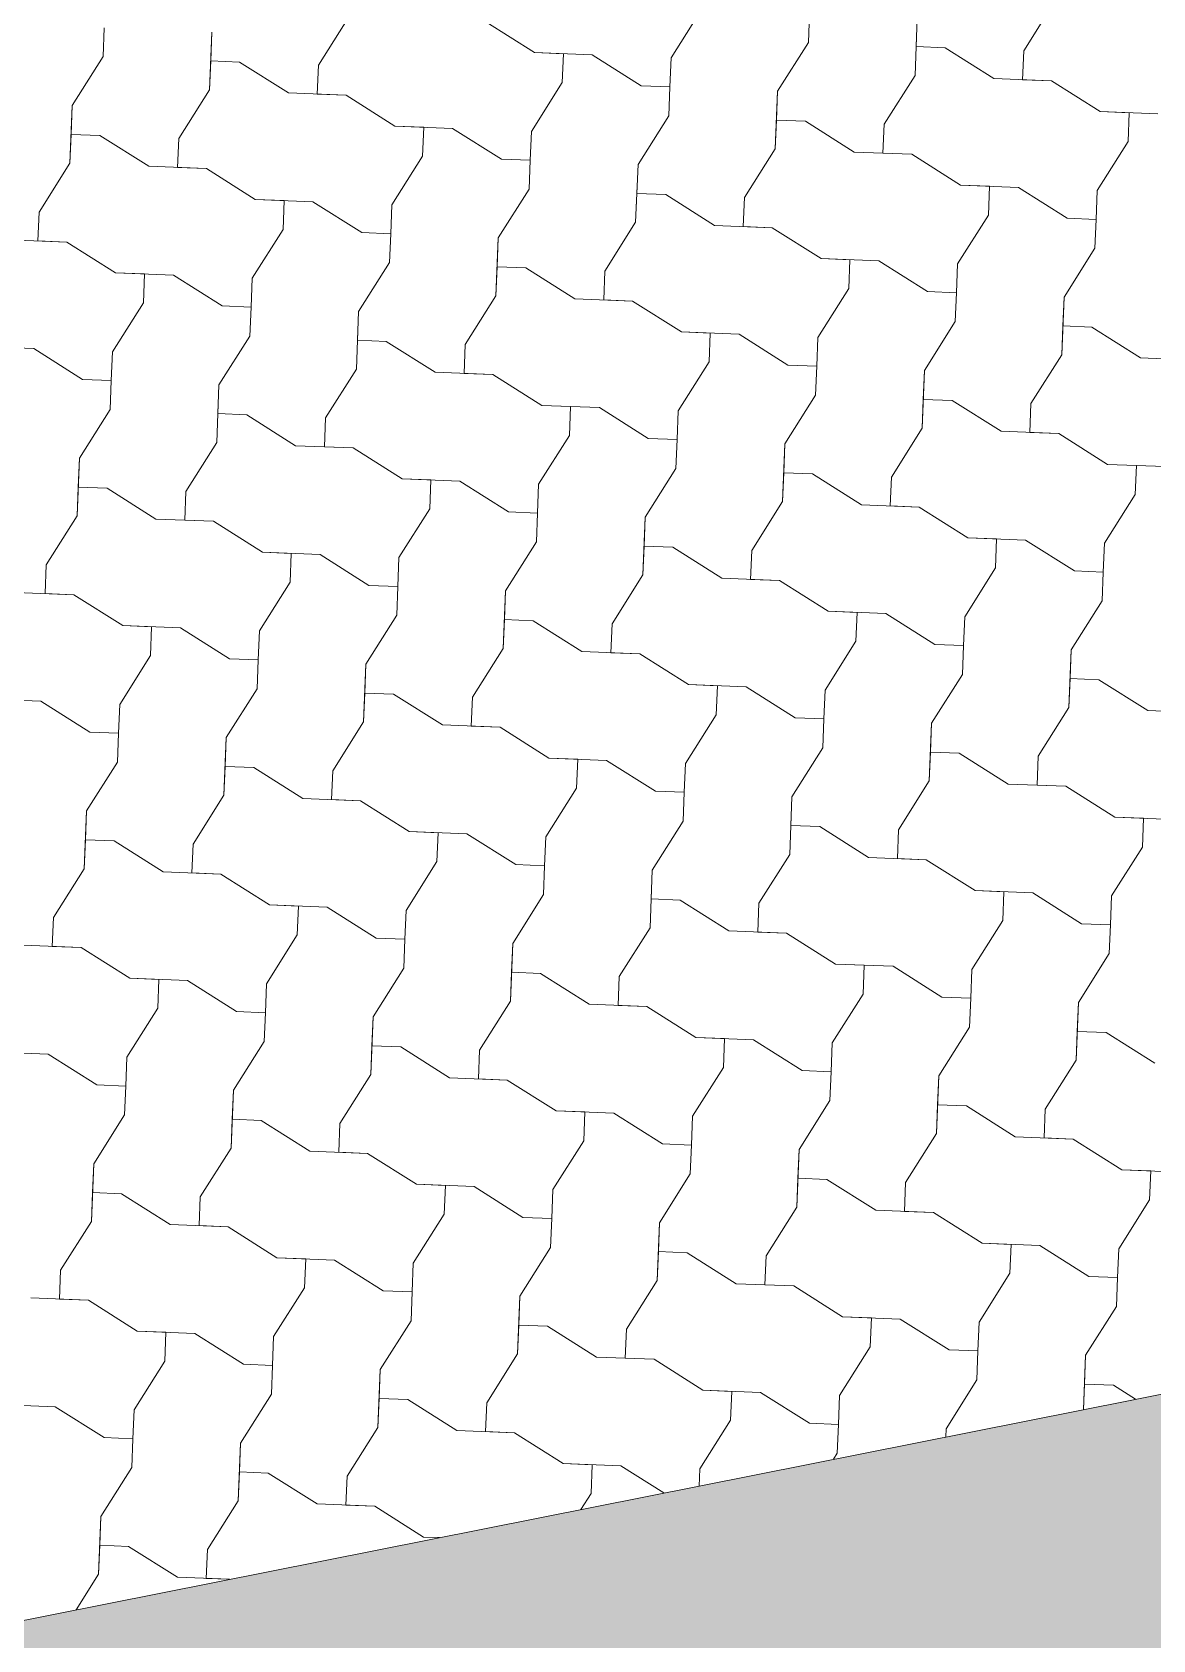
# Model space of a CAD drawing. Header units: metres. Extents: x -111189 to -108577, y -72951 to -72647.
# Drawn here: x -110695.487 to -110694.482, y -72941.713 to -72940.272 of the extents above; entities that cross this region are included whole.
import ezdxf

# ---------------------------------------------------------------- set-up
doc = ezdxf.new("R2010")
doc.units = ezdxf.units.M
doc.header["$MEASUREMENT"] = 0
doc.set_wipeout_variables(frame=1)
doc.linetypes.add('Dot & Dashed', pattern=[0.670278, 0.3175, -0.176389, 0, -0.176389])
doc.linetypes.add('Wipeout_Contour', pattern=[1, 0, -1])
for name, color, linetype in [('Planta Piso -1_1_01 - TERRENO PROPOSTO', 7, 'Continuous'), ('Planta Piso RC_1_0', 7, 'Continuous'), ('Planta Piso RC_1_02 - ESTRADAS', 7, 'Continuous'), ('Planta Piso RC_1_02 - PASSEIOS', 7, 'Continuous')]:
    doc.layers.add(name, color=color, linetype=linetype)

# ---------------------------------------------------------------- blocks, each defined once
blk = doc.blocks.new('*X142', base_point=(-110724.9594, -72968.689))
at = {"layer": 'Planta Piso RC_1_02 - PASSEIOS', "color": 253, "linetype": 'Continuous', "lineweight": 9, "ltscale": 1000}
for p, q in [((-110694.9144, -72940.2953), (-110694.8867, -72940.2516)), ((-110694.5982, -72940.2889), (-110694.5706, -72940.2451)), ((-110694.5982, -72940.2889), (-110694.5706, -72940.2451)), ((-110695.2305, -72940.3018), (-110695.2029, -72940.258)), ((-110695.2305, -72940.3018), (-110695.2029, -72940.258)), ((-110695.0805, -72940.2629), (-110695.0367, -72940.2905)), ((-110695.0805, -72940.2629), (-110695.0367, -72940.2905)), ((-110694.7912, -72940.2813), (-110694.7902, -72940.2554)), ((-110694.7912, -72940.2813), (-110694.7902, -72940.2554)), ((-110694.6957, -72940.311), (-110694.6937, -72940.2592)), ((-110694.6937, -72940.2592), (-110694.6947, -72940.2851)), ((-110695.4235, -72940.2941), (-110695.4225, -72940.2683)), ((-110695.4235, -72940.2941), (-110695.4225, -72940.2683)), ((-110695.3281, -72940.3238), (-110695.326, -72940.2721)), ((-110695.326, -72940.2721), (-110695.327, -72940.298)), ((-110694.8189, -72940.325), (-110694.7912, -72940.2813)), ((-110694.8189, -72940.325), (-110694.7912, -72940.2813)), ((-110695.4512, -72940.3379), (-110695.4235, -72940.2941)), ((-110695.4512, -72940.3379), (-110695.4235, -72940.2941)), ((-110695.0367, -72940.2905), (-110695.0109, -72940.2915)), ((-110695.0367, -72940.2905), (-110694.985, -72940.2926)), ((-110695.0119, -72940.3174), (-110695.0109, -72940.2915)), ((-110694.985, -72940.2926), (-110694.9412, -72940.3202)), ((-110694.9144, -72940.2953), (-110694.9154, -72940.3212)), ((-110694.6957, -72940.311), (-110694.6947, -72940.2851)), ((-110694.6688, -72940.2861), (-110694.6947, -72940.2851)), ((-110694.6688, -72940.2861), (-110694.6251, -72940.3137)), ((-110694.5982, -72940.2889), (-110694.5992, -72940.3148)), ((-110694.5982, -72940.2889), (-110694.5992, -72940.3148)), ((-110695.3281, -72940.3238), (-110695.327, -72940.298)), ((-110695.3012, -72940.299), (-110695.327, -72940.298)), ((-110695.3012, -72940.299), (-110695.2574, -72940.3266)), ((-110695.2305, -72940.3018), (-110695.2315, -72940.3276)), ((-110695.2305, -72940.3018), (-110695.2315, -72940.3276)), ((-110694.7234, -72940.3547), (-110694.6957, -72940.311)), ((-110694.7234, -72940.3547), (-110694.6957, -72940.311)), ((-110695.3557, -72940.3676), (-110695.3281, -72940.3238)), ((-110695.3557, -72940.3676), (-110695.3281, -72940.3238)), ((-110695.0395, -72940.3612), (-110695.0119, -72940.3174)), ((-110694.9412, -72940.3202), (-110694.9154, -72940.3212)), ((-110694.9164, -72940.3471), (-110694.9154, -72940.3212)), ((-110694.9164, -72940.3471), (-110694.9154, -72940.3212)), ((-110694.8209, -72940.3768), (-110694.8189, -72940.325)), ((-110694.8189, -72940.325), (-110694.8199, -72940.3509)), ((-110694.6251, -72940.3137), (-110694.5734, -72940.3158)), ((-110694.5734, -72940.3158), (-110694.5992, -72940.3148)), ((-110694.5734, -72940.3158), (-110694.5296, -72940.3434)), ((-110694.5734, -72940.3158), (-110694.5296, -72940.3434)), ((-110695.4532, -72940.3896), (-110695.4512, -72940.3379)), ((-110695.4512, -72940.3379), (-110695.4522, -72940.3638)), ((-110695.2574, -72940.3266), (-110695.2057, -72940.3287)), ((-110695.2057, -72940.3287), (-110695.2315, -72940.3276)), ((-110695.2057, -72940.3287), (-110695.1619, -72940.3563)), ((-110695.2057, -72940.3287), (-110695.1619, -72940.3563)), ((-110694.944, -72940.3908), (-110694.9164, -72940.3471)), ((-110694.944, -72940.3908), (-110694.9164, -72940.3471)), ((-110694.8209, -72940.3768), (-110694.8199, -72940.3509)), ((-110694.794, -72940.3519), (-110694.8199, -72940.3509)), ((-110694.794, -72940.3519), (-110694.7503, -72940.3796)), ((-110694.5296, -72940.3434), (-110694.5037, -72940.3445)), ((-110694.5296, -72940.3434), (-110694.4779, -72940.3455)), ((-110694.5047, -72940.3703), (-110694.5037, -72940.3445)), ((-110695.4532, -72940.3896), (-110695.4522, -72940.3638)), ((-110695.4263, -72940.3648), (-110695.4522, -72940.3638)), ((-110695.4263, -72940.3648), (-110695.3826, -72940.3924)), ((-110695.3557, -72940.3676), (-110695.3567, -72940.3935)), ((-110695.3557, -72940.3676), (-110695.3567, -72940.3935)), ((-110695.1619, -72940.3563), (-110695.136, -72940.3573)), ((-110695.1619, -72940.3563), (-110695.1102, -72940.3584)), ((-110695.1371, -72940.3832), (-110695.136, -72940.3573)), ((-110695.1102, -72940.3584), (-110695.0664, -72940.386)), ((-110695.0395, -72940.3612), (-110695.0406, -72940.387)), ((-110694.7234, -72940.3547), (-110694.7244, -72940.3806)), ((-110694.7234, -72940.3547), (-110694.7244, -72940.3806)), ((-110695.1647, -72940.427), (-110695.1371, -72940.3832)), ((-110694.8485, -72940.4205), (-110694.8209, -72940.3768)), ((-110694.8485, -72940.4205), (-110694.8209, -72940.3768)), ((-110694.7503, -72940.3796), (-110694.6985, -72940.3816)), ((-110694.6985, -72940.3816), (-110694.7244, -72940.3806)), ((-110694.6985, -72940.3816), (-110694.6548, -72940.4092)), ((-110694.6985, -72940.3816), (-110694.6548, -72940.4092)), ((-110694.5324, -72940.4141), (-110694.5047, -72940.3703)), ((-110695.4809, -72940.4334), (-110695.4532, -72940.3896)), ((-110695.4809, -72940.4334), (-110695.4532, -72940.3896)), ((-110695.3826, -72940.3924), (-110695.3309, -72940.3945)), ((-110695.3309, -72940.3945), (-110695.3567, -72940.3935)), ((-110695.3309, -72940.3945), (-110695.2871, -72940.4221)), ((-110695.3309, -72940.3945), (-110695.2871, -72940.4221)), ((-110695.0664, -72940.386), (-110695.0406, -72940.387)), ((-110695.0416, -72940.4129), (-110695.0406, -72940.387)), ((-110695.0416, -72940.4129), (-110695.0406, -72940.387)), ((-110694.9461, -72940.4426), (-110694.944, -72940.3908)), ((-110694.944, -72940.3908), (-110694.9451, -72940.4167)), ((-110694.6548, -72940.4092), (-110694.6289, -72940.4103)), ((-110694.6548, -72940.4092), (-110694.603, -72940.4113)), ((-110694.6299, -72940.4361), (-110694.6289, -72940.4103)), ((-110694.603, -72940.4113), (-110694.5593, -72940.4389)), ((-110695.2871, -72940.4221), (-110695.2612, -72940.4231)), ((-110695.2871, -72940.4221), (-110695.2354, -72940.4242)), ((-110695.2622, -72940.449), (-110695.2612, -72940.4231)), ((-110695.2354, -72940.4242), (-110695.1916, -72940.4518)), ((-110695.0692, -72940.4566), (-110695.0416, -72940.4129)), ((-110695.0692, -72940.4566), (-110695.0416, -72940.4129)), ((-110694.9461, -72940.4426), (-110694.9451, -72940.4167)), ((-110694.9192, -72940.4177), (-110694.9451, -72940.4167)), ((-110694.9192, -72940.4177), (-110694.8754, -72940.4454)), ((-110694.8485, -72940.4205), (-110694.8496, -72940.4464)), ((-110694.8485, -72940.4205), (-110694.8496, -72940.4464)), ((-110694.5324, -72940.4141), (-110694.5334, -72940.44)), ((-110695.4809, -72940.4334), (-110695.4819, -72940.4593)), ((-110695.4809, -72940.4334), (-110695.4819, -72940.4593)), ((-110695.1647, -72940.427), (-110695.1657, -72940.4528)), ((-110694.6576, -72940.4799), (-110694.6299, -72940.4361)), ((-110694.5593, -72940.4389), (-110694.5334, -72940.44)), ((-110694.5344, -72940.4658), (-110694.5334, -72940.44)), ((-110694.5344, -72940.4658), (-110694.5334, -72940.44)), ((-110695.2899, -72940.4928), (-110695.2622, -72940.449)), ((-110695.1916, -72940.4518), (-110695.1657, -72940.4528)), ((-110695.1668, -72940.4787), (-110695.1657, -72940.4528)), ((-110695.1668, -72940.4787), (-110695.1657, -72940.4528)), ((-110694.9737, -72940.4863), (-110694.9461, -72940.4426)), ((-110694.9737, -72940.4863), (-110694.9461, -72940.4426)), ((-110694.8754, -72940.4454), (-110694.8237, -72940.4474)), ((-110694.8237, -72940.4474), (-110694.8496, -72940.4464)), ((-110694.8237, -72940.4474), (-110694.7799, -72940.475)), ((-110694.8237, -72940.4474), (-110694.7799, -72940.475)), ((-110695.5078, -72940.4582), (-110695.456, -72940.4603)), ((-110695.456, -72940.4603), (-110695.4819, -72940.4593)), ((-110695.456, -72940.4603), (-110695.4123, -72940.4879)), ((-110695.456, -72940.4603), (-110695.4123, -72940.4879)), ((-110695.0713, -72940.5084), (-110695.0692, -72940.4566)), ((-110695.0692, -72940.4566), (-110695.0702, -72940.4825)), ((-110694.5621, -72940.5096), (-110694.5344, -72940.4658)), ((-110694.5621, -72940.5096), (-110694.5344, -72940.4658)), ((-110695.1944, -72940.5225), (-110695.1668, -72940.4787)), ((-110695.1944, -72940.5225), (-110695.1668, -72940.4787)), ((-110695.0713, -72940.5084), (-110695.0702, -72940.4825)), ((-110695.0444, -72940.4835), (-110695.0702, -72940.4825)), ((-110695.0444, -72940.4835), (-110695.0006, -72940.5112)), ((-110694.7799, -72940.475), (-110694.7541, -72940.4761)), ((-110694.7799, -72940.475), (-110694.7282, -72940.4771)), ((-110694.7551, -72940.5019), (-110694.7541, -72940.4761)), ((-110694.7282, -72940.4771), (-110694.6844, -72940.5047)), ((-110694.6576, -72940.4799), (-110694.6586, -72940.5058)), ((-110695.4123, -72940.4879), (-110695.3864, -72940.4889)), ((-110695.4123, -72940.4879), (-110695.3605, -72940.49)), ((-110695.3874, -72940.5148), (-110695.3864, -72940.4889)), ((-110695.3605, -72940.49), (-110695.3168, -72940.5176)), ((-110695.2899, -72940.4928), (-110695.2909, -72940.5186)), ((-110694.9737, -72940.4863), (-110694.9747, -72940.5122)), ((-110694.9737, -72940.4863), (-110694.9747, -72940.5122)), ((-110695.0989, -72940.5521), (-110695.0713, -72940.5084)), ((-110695.0989, -72940.5521), (-110695.0713, -72940.5084)), ((-110695.0006, -72940.5112), (-110694.9489, -72940.5132)), ((-110694.9489, -72940.5132), (-110694.9747, -72940.5122)), ((-110694.7827, -72940.5457), (-110694.7551, -72940.5019)), ((-110694.6844, -72940.5047), (-110694.6586, -72940.5058)), ((-110694.6596, -72940.5316), (-110694.6586, -72940.5058)), ((-110694.6596, -72940.5316), (-110694.6586, -72940.5058)), ((-110694.5641, -72940.5613), (-110694.5621, -72940.5096)), ((-110694.5621, -72940.5096), (-110694.5631, -72940.5354)), ((-110695.4151, -72940.5586), (-110695.3874, -72940.5148)), ((-110695.3168, -72940.5176), (-110695.2909, -72940.5186)), ((-110695.2919, -72940.5445), (-110695.2909, -72940.5186)), ((-110695.2919, -72940.5445), (-110695.2909, -72940.5186)), ((-110695.1964, -72940.5742), (-110695.1944, -72940.5225)), ((-110695.1944, -72940.5225), (-110695.1954, -72940.5483)), ((-110694.9489, -72940.5132), (-110694.9051, -72940.5409)), ((-110694.9489, -72940.5132), (-110694.9051, -72940.5409)), ((-110694.9051, -72940.5409), (-110694.8793, -72940.5419)), ((-110694.9051, -72940.5409), (-110694.8534, -72940.5429)), ((-110694.6872, -72940.5754), (-110694.6596, -72940.5316)), ((-110694.6872, -72940.5754), (-110694.6596, -72940.5316)), ((-110694.5641, -72940.5613), (-110694.5631, -72940.5354)), ((-110694.5372, -72940.5365), (-110694.5631, -72940.5354)), ((-110694.5372, -72940.5365), (-110694.4935, -72940.5641)), ((-110695.5374, -72940.5537), (-110695.4857, -72940.5558)), ((-110695.4857, -72940.5558), (-110695.4419, -72940.5834)), ((-110695.3196, -72940.5883), (-110695.2919, -72940.5445)), ((-110695.3196, -72940.5883), (-110695.2919, -72940.5445)), ((-110695.1964, -72940.5742), (-110695.1954, -72940.5483)), ((-110695.1696, -72940.5493), (-110695.1954, -72940.5483)), ((-110695.1696, -72940.5493), (-110695.1258, -72940.577)), ((-110695.0989, -72940.5521), (-110695.0999, -72940.578)), ((-110695.0989, -72940.5521), (-110695.0999, -72940.578)), ((-110694.8803, -72940.5677), (-110694.8793, -72940.5419)), ((-110694.8534, -72940.5429), (-110694.8096, -72940.5705)), ((-110694.7827, -72940.5457), (-110694.7838, -72940.5716)), ((-110695.4151, -72940.5586), (-110695.4161, -72940.5844)), ((-110694.9079, -72940.6115), (-110694.8803, -72940.5677)), ((-110694.8096, -72940.5705), (-110694.7838, -72940.5716)), ((-110694.5918, -72940.6051), (-110694.5641, -72940.5613)), ((-110694.5918, -72940.6051), (-110694.5641, -72940.5613)), ((-110694.4935, -72940.5641), (-110694.4417, -72940.5662)), ((-110695.4419, -72940.5834), (-110695.4161, -72940.5844)), ((-110695.4171, -72940.6103), (-110695.4161, -72940.5844)), ((-110695.4171, -72940.6103), (-110695.4161, -72940.5844)), ((-110695.2241, -72940.6179), (-110695.1964, -72940.5742)), ((-110695.2241, -72940.6179), (-110695.1964, -72940.5742)), ((-110695.1258, -72940.577), (-110695.0741, -72940.579)), ((-110695.0741, -72940.579), (-110695.0999, -72940.578)), ((-110695.0741, -72940.579), (-110695.0303, -72940.6067)), ((-110695.0741, -72940.579), (-110695.0303, -72940.6067)), ((-110694.7848, -72940.5974), (-110694.7838, -72940.5716)), ((-110694.7848, -72940.5974), (-110694.7838, -72940.5716)), ((-110694.6893, -72940.6271), (-110694.6872, -72940.5754)), ((-110694.6872, -72940.5754), (-110694.6883, -72940.6013)), ((-110695.3216, -72940.64), (-110695.3196, -72940.5883)), ((-110695.3196, -72940.5883), (-110695.3206, -72940.6141)), ((-110694.8124, -72940.6412), (-110694.7848, -72940.5974)), ((-110694.8124, -72940.6412), (-110694.7848, -72940.5974)), ((-110695.4447, -72940.6541), (-110695.4171, -72940.6103)), ((-110695.4447, -72940.6541), (-110695.4171, -72940.6103)), ((-110695.0303, -72940.6067), (-110695.0044, -72940.6077)), ((-110695.0303, -72940.6067), (-110694.9786, -72940.6087)), ((-110695.0055, -72940.6336), (-110695.0044, -72940.6077)), ((-110694.9786, -72940.6087), (-110694.9348, -72940.6363)), ((-110694.9079, -72940.6115), (-110694.9089, -72940.6374)), ((-110694.6893, -72940.6271), (-110694.6883, -72940.6013)), ((-110694.6624, -72940.6023), (-110694.6883, -72940.6013)), ((-110694.6624, -72940.6023), (-110694.6186, -72940.6299)), ((-110694.5918, -72940.6051), (-110694.5928, -72940.6309)), ((-110694.5918, -72940.6051), (-110694.5928, -72940.6309)), ((-110695.3216, -72940.64), (-110695.3206, -72940.6141)), ((-110695.2947, -72940.6152), (-110695.3206, -72940.6141)), ((-110695.2947, -72940.6152), (-110695.251, -72940.6428)), ((-110695.2241, -72940.6179), (-110695.2251, -72940.6438)), ((-110695.2241, -72940.6179), (-110695.2251, -72940.6438)), ((-110694.7169, -72940.6709), (-110694.6893, -72940.6271)), ((-110694.7169, -72940.6709), (-110694.6893, -72940.6271)), ((-110695.3493, -72940.6838), (-110695.3216, -72940.64)), ((-110695.3493, -72940.6838), (-110695.3216, -72940.64)), ((-110695.0331, -72940.6773), (-110695.0055, -72940.6336)), ((-110694.9348, -72940.6363), (-110694.9089, -72940.6374)), ((-110694.91, -72940.6632), (-110694.9089, -72940.6374)), ((-110694.91, -72940.6632), (-110694.9089, -72940.6374)), ((-110694.8145, -72940.6929), (-110694.8124, -72940.6412)), ((-110694.8124, -72940.6412), (-110694.8134, -72940.6671)), ((-110694.6186, -72940.6299), (-110694.5669, -72940.632)), ((-110694.5669, -72940.632), (-110694.5928, -72940.6309)), ((-110694.5669, -72940.632), (-110694.5231, -72940.6596)), ((-110694.5669, -72940.632), (-110694.5231, -72940.6596)), ((-110695.4468, -72940.7058), (-110695.4447, -72940.6541)), ((-110695.4447, -72940.6541), (-110695.4458, -72940.6799)), ((-110695.251, -72940.6428), (-110695.1992, -72940.6448)), ((-110695.1992, -72940.6448), (-110695.2251, -72940.6438)), ((-110695.1992, -72940.6448), (-110695.1555, -72940.6725)), ((-110695.1992, -72940.6448), (-110695.1555, -72940.6725)), ((-110694.9376, -72940.707), (-110694.91, -72940.6632)), ((-110694.9376, -72940.707), (-110694.91, -72940.6632)), ((-110694.8145, -72940.6929), (-110694.8134, -72940.6671)), ((-110694.7876, -72940.6681), (-110694.8134, -72940.6671)), ((-110694.7876, -72940.6681), (-110694.7438, -72940.6957)), ((-110694.7169, -72940.6709), (-110694.718, -72940.6967)), ((-110694.7169, -72940.6709), (-110694.718, -72940.6967)), ((-110694.5231, -72940.6596), (-110694.4973, -72940.6606)), ((-110694.5231, -72940.6596), (-110694.4714, -72940.6616)), ((-110694.4983, -72940.6865), (-110694.4973, -72940.6606)), ((-110695.4468, -72940.7058), (-110695.4458, -72940.6799)), ((-110695.4199, -72940.681), (-110695.4458, -72940.6799)), ((-110695.4199, -72940.681), (-110695.3761, -72940.7086)), ((-110695.3493, -72940.6838), (-110695.3503, -72940.7096)), ((-110695.3493, -72940.6838), (-110695.3503, -72940.7096)), ((-110695.1555, -72940.6725), (-110695.1296, -72940.6735)), ((-110695.1555, -72940.6725), (-110695.1037, -72940.6745)), ((-110695.1306, -72940.6994), (-110695.1296, -72940.6735)), ((-110695.1037, -72940.6745), (-110695.06, -72940.7022)), ((-110695.0331, -72940.6773), (-110695.0341, -72940.7032)), ((-110695.1583, -72940.7431), (-110695.1306, -72940.6994)), ((-110694.8421, -72940.7367), (-110694.8145, -72940.6929)), ((-110694.8421, -72940.7367), (-110694.8145, -72940.6929)), ((-110694.7438, -72940.6957), (-110694.6921, -72940.6978)), ((-110694.6921, -72940.6978), (-110694.718, -72940.6967)), ((-110694.6921, -72940.6978), (-110694.6483, -72940.7254)), ((-110694.6921, -72940.6978), (-110694.6483, -72940.7254)), ((-110694.5259, -72940.7303), (-110694.4983, -72940.6865)), ((-110695.4744, -72940.7496), (-110695.4468, -72940.7058)), ((-110695.4744, -72940.7496), (-110695.4468, -72940.7058)), ((-110695.3761, -72940.7086), (-110695.3244, -72940.7106)), ((-110695.3244, -72940.7106), (-110695.3503, -72940.7096)), ((-110695.3244, -72940.7106), (-110695.2806, -72940.7383)), ((-110695.3244, -72940.7106), (-110695.2806, -72940.7383)), ((-110695.06, -72940.7022), (-110695.0341, -72940.7032)), ((-110695.0351, -72940.729), (-110695.0341, -72940.7032)), ((-110695.0351, -72940.729), (-110695.0341, -72940.7032)), ((-110694.9396, -72940.7587), (-110694.9376, -72940.707)), ((-110694.9376, -72940.707), (-110694.9386, -72940.7329)), ((-110695.0628, -72940.7728), (-110695.0351, -72940.729)), ((-110695.0628, -72940.7728), (-110695.0351, -72940.729)), ((-110694.6483, -72940.7254), (-110694.6225, -72940.7264)), ((-110694.6483, -72940.7254), (-110694.5966, -72940.7275)), ((-110694.6235, -72940.7523), (-110694.6225, -72940.7264)), ((-110694.5966, -72940.7275), (-110694.5528, -72940.7551)), ((-110695.2806, -72940.7383), (-110695.2548, -72940.7393)), ((-110695.2806, -72940.7383), (-110695.2289, -72940.7403)), ((-110695.2558, -72940.7652), (-110695.2548, -72940.7393)), ((-110695.2289, -72940.7403), (-110695.1852, -72940.768)), ((-110695.1583, -72940.7431), (-110695.1593, -72940.769)), ((-110694.9396, -72940.7587), (-110694.9386, -72940.7329)), ((-110694.9128, -72940.7339), (-110694.9386, -72940.7329)), ((-110694.9128, -72940.7339), (-110694.869, -72940.7615)), ((-110694.8421, -72940.7367), (-110694.8431, -72940.7626)), ((-110694.8421, -72940.7367), (-110694.8431, -72940.7626)), ((-110694.5259, -72940.7303), (-110694.527, -72940.7561)), ((-110695.4744, -72940.7496), (-110695.4755, -72940.7754)), ((-110695.4744, -72940.7496), (-110695.4755, -72940.7754)), ((-110694.6511, -72940.7961), (-110694.6235, -72940.7523)), ((-110694.5528, -72940.7551), (-110694.527, -72940.7561)), ((-110694.528, -72940.782), (-110694.527, -72940.7561)), ((-110694.528, -72940.782), (-110694.527, -72940.7561)), ((-110695.2834, -72940.8089), (-110695.2558, -72940.7652)), ((-110695.1852, -72940.768), (-110695.1593, -72940.769)), ((-110695.1603, -72940.7948), (-110695.1593, -72940.769)), ((-110695.1603, -72940.7948), (-110695.1593, -72940.769)), ((-110694.9673, -72940.8025), (-110694.9396, -72940.7587)), ((-110694.9673, -72940.8025), (-110694.9396, -72940.7587)), ((-110694.869, -72940.7615), (-110694.8173, -72940.7636)), ((-110694.8173, -72940.7636), (-110694.8431, -72940.7626)), ((-110694.8173, -72940.7636), (-110694.7735, -72940.7912)), ((-110694.8173, -72940.7636), (-110694.7735, -72940.7912)), ((-110695.5013, -72940.7744), (-110695.4496, -72940.7765)), ((-110695.4496, -72940.7765), (-110695.4755, -72940.7754)), ((-110695.4496, -72940.7765), (-110695.4058, -72940.8041)), ((-110695.4496, -72940.7765), (-110695.4058, -72940.8041)), ((-110695.0648, -72940.8245), (-110695.0628, -72940.7728)), ((-110695.0628, -72940.7728), (-110695.0638, -72940.7987)), ((-110694.5556, -72940.8257), (-110694.528, -72940.782)), ((-110694.5556, -72940.8257), (-110694.528, -72940.782)), ((-110695.188, -72940.8386), (-110695.1603, -72940.7948)), ((-110695.188, -72940.8386), (-110695.1603, -72940.7948)), ((-110695.0648, -72940.8245), (-110695.0638, -72940.7987)), ((-110695.0379, -72940.7997), (-110695.0638, -72940.7987)), ((-110695.0379, -72940.7997), (-110694.9942, -72940.8273)), ((-110694.7735, -72940.7912), (-110694.7476, -72940.7922)), ((-110694.7735, -72940.7912), (-110694.7218, -72940.7933)), ((-110694.7487, -72940.8181), (-110694.7476, -72940.7922)), ((-110694.7218, -72940.7933), (-110694.678, -72940.8209)), ((-110694.6511, -72940.7961), (-110694.6521, -72940.8219)), ((-110695.4058, -72940.8041), (-110695.38, -72940.8051)), ((-110695.4058, -72940.8041), (-110695.3541, -72940.8061)), ((-110695.381, -72940.831), (-110695.38, -72940.8051)), ((-110695.3541, -72940.8061), (-110695.3103, -72940.8338)), ((-110695.2834, -72940.8089), (-110695.2845, -72940.8348)), ((-110694.9673, -72940.8025), (-110694.9683, -72940.8284)), ((-110694.9673, -72940.8025), (-110694.9683, -72940.8284)), ((-110695.0925, -72940.8683), (-110695.0648, -72940.8245)), ((-110695.0925, -72940.8683), (-110695.0648, -72940.8245)), ((-110694.9942, -72940.8273), (-110694.9424, -72940.8294)), ((-110694.9424, -72940.8294), (-110694.9683, -72940.8284)), ((-110694.9424, -72940.8294), (-110694.8987, -72940.857)), ((-110694.9424, -72940.8294), (-110694.8987, -72940.857)), ((-110694.7763, -72940.8619), (-110694.7487, -72940.8181)), ((-110694.678, -72940.8209), (-110694.6521, -72940.8219)), ((-110694.6532, -72940.8478), (-110694.6521, -72940.8219)), ((-110694.6532, -72940.8478), (-110694.6521, -72940.8219)), ((-110694.5577, -72940.8775), (-110694.5556, -72940.8257)), ((-110694.5556, -72940.8257), (-110694.5567, -72940.8516)), ((-110695.4086, -72940.8747), (-110695.381, -72940.831)), ((-110695.3103, -72940.8338), (-110695.2845, -72940.8348)), ((-110695.2855, -72940.8607), (-110695.2845, -72940.8348)), ((-110695.2855, -72940.8607), (-110695.2845, -72940.8348)), ((-110695.19, -72940.8903), (-110695.188, -72940.8386)), ((-110695.188, -72940.8386), (-110695.189, -72940.8645)), ((-110694.8987, -72940.857), (-110694.8728, -72940.858)), ((-110694.8987, -72940.857), (-110694.847, -72940.8591)), ((-110694.8738, -72940.8839), (-110694.8728, -72940.858)), ((-110694.6808, -72940.8916), (-110694.6532, -72940.8478)), ((-110694.6808, -72940.8916), (-110694.6532, -72940.8478)), ((-110694.5577, -72940.8775), (-110694.5567, -72940.8516)), ((-110694.5308, -72940.8526), (-110694.5567, -72940.8516)), ((-110694.5308, -72940.8526), (-110694.487, -72940.8803)), ((-110695.531, -72940.8699), (-110695.4793, -72940.8719)), ((-110695.4793, -72940.8719), (-110695.4355, -72940.8996)), ((-110695.3131, -72940.9044), (-110695.2855, -72940.8607)), ((-110695.3131, -72940.9044), (-110695.2855, -72940.8607)), ((-110695.19, -72940.8903), (-110695.189, -72940.8645)), ((-110695.1631, -72940.8655), (-110695.189, -72940.8645)), ((-110695.1631, -72940.8655), (-110695.1193, -72940.8931)), ((-110695.0925, -72940.8683), (-110695.0935, -72940.8942)), ((-110695.0925, -72940.8683), (-110695.0935, -72940.8942)), ((-110694.847, -72940.8591), (-110694.8032, -72940.8867)), ((-110694.7763, -72940.8619), (-110694.7773, -72940.8877)), ((-110695.4086, -72940.8747), (-110695.4096, -72940.9006)), ((-110694.9015, -72940.9277), (-110694.8738, -72940.8839)), ((-110694.8032, -72940.8867), (-110694.7773, -72940.8877)), ((-110694.5853, -72940.9212), (-110694.5577, -72940.8775)), ((-110694.5853, -72940.9212), (-110694.5577, -72940.8775)), ((-110694.487, -72940.8803), (-110694.4353, -72940.8823)), ((-110695.4355, -72940.8996), (-110695.4096, -72940.9006)), ((-110695.4107, -72940.9265), (-110695.4096, -72940.9006)), ((-110695.4107, -72940.9265), (-110695.4096, -72940.9006)), ((-110695.2176, -72940.9341), (-110695.19, -72940.8903)), ((-110695.2176, -72940.9341), (-110695.19, -72940.8903)), ((-110695.1193, -72940.8931), (-110695.0676, -72940.8952)), ((-110695.0676, -72940.8952), (-110695.0935, -72940.8942)), ((-110695.0676, -72940.8952), (-110695.0239, -72940.9228)), ((-110695.0676, -72940.8952), (-110695.0239, -72940.9228)), ((-110694.7783, -72940.9136), (-110694.7773, -72940.8877)), ((-110694.7783, -72940.9136), (-110694.7773, -72940.8877)), ((-110694.6829, -72940.9433), (-110694.6808, -72940.8916)), ((-110694.6808, -72940.8916), (-110694.6818, -72940.9174)), ((-110695.3152, -72940.9561), (-110695.3131, -72940.9044)), ((-110695.3131, -72940.9044), (-110695.3142, -72940.9303)), ((-110694.806, -72940.9574), (-110694.7783, -72940.9136)), ((-110694.806, -72940.9574), (-110694.7783, -72940.9136)), ((-110695.4383, -72940.9702), (-110695.4107, -72940.9265)), ((-110695.4383, -72940.9702), (-110695.4107, -72940.9265)), ((-110695.3152, -72940.9561), (-110695.3142, -72940.9303)), ((-110695.2883, -72940.9313), (-110695.3142, -72940.9303)), ((-110695.0239, -72940.9228), (-110694.998, -72940.9239)), ((-110695.0239, -72940.9228), (-110694.9721, -72940.9249)), ((-110694.999, -72940.9497), (-110694.998, -72940.9239)), ((-110694.9721, -72940.9249), (-110694.9284, -72940.9525)), ((-110694.9015, -72940.9277), (-110694.9025, -72940.9535)), ((-110694.6829, -72940.9433), (-110694.6818, -72940.9174)), ((-110694.656, -72940.9184), (-110694.6818, -72940.9174)), ((-110694.656, -72940.9184), (-110694.6122, -72940.9461)), ((-110694.5853, -72940.9212), (-110694.5863, -72940.9471)), ((-110694.5853, -72940.9212), (-110694.5863, -72940.9471)), ((-110695.2883, -72940.9313), (-110695.2445, -72940.9589)), ((-110695.2176, -72940.9341), (-110695.2187, -72940.96)), ((-110695.2176, -72940.9341), (-110695.2187, -72940.96)), ((-110694.7105, -72940.987), (-110694.6829, -72940.9433)), ((-110694.7105, -72940.987), (-110694.6829, -72940.9433)), ((-110695.3428, -72940.9999), (-110695.3152, -72940.9561)), ((-110695.3428, -72940.9999), (-110695.3152, -72940.9561)), ((-110695.2445, -72940.9589), (-110695.1928, -72940.961)), ((-110695.0267, -72940.9935), (-110694.999, -72940.9497)), ((-110694.9284, -72940.9525), (-110694.9025, -72940.9535)), ((-110694.9035, -72940.9794), (-110694.9025, -72940.9535)), ((-110694.9035, -72940.9794), (-110694.9025, -72940.9535)), ((-110694.808, -72941.0091), (-110694.806, -72940.9574)), ((-110694.806, -72940.9574), (-110694.807, -72940.9832)), ((-110694.6122, -72940.9461), (-110694.5605, -72940.9481)), ((-110694.5605, -72940.9481), (-110694.5863, -72940.9471)), ((-110694.5605, -72940.9481), (-110694.5167, -72940.9758)), ((-110694.5605, -72940.9481), (-110694.5167, -72940.9758)), ((-110695.4404, -72941.022), (-110695.4383, -72940.9702)), ((-110695.4383, -72940.9702), (-110695.4393, -72940.9961)), ((-110695.1928, -72940.961), (-110695.2187, -72940.96)), ((-110695.1928, -72940.961), (-110695.149, -72940.9886)), ((-110695.1928, -72940.961), (-110695.149, -72940.9886)), ((-110694.9312, -72941.0232), (-110694.9035, -72940.9794)), ((-110694.9312, -72941.0232), (-110694.9035, -72940.9794)), ((-110694.808, -72941.0091), (-110694.807, -72940.9832)), ((-110694.7811, -72940.9842), (-110694.807, -72940.9832)), ((-110694.7811, -72940.9842), (-110694.7374, -72941.0119)), ((-110694.7105, -72940.987), (-110694.7115, -72941.0129)), ((-110694.7105, -72940.987), (-110694.7115, -72941.0129)), ((-110694.5167, -72940.9758), (-110694.4908, -72940.9768)), ((-110694.5167, -72940.9758), (-110694.465, -72940.9778)), ((-110694.4919, -72941.0026), (-110694.4908, -72940.9768)), ((-110695.4404, -72941.022), (-110695.4393, -72940.9961)), ((-110695.4135, -72940.9971), (-110695.4393, -72940.9961)), ((-110695.4135, -72940.9971), (-110695.3697, -72941.0248)), ((-110695.3428, -72940.9999), (-110695.3438, -72941.0258)), ((-110695.3428, -72940.9999), (-110695.3438, -72941.0258)), ((-110695.149, -72940.9886), (-110695.1232, -72940.9897)), ((-110695.149, -72940.9886), (-110695.0973, -72940.9907)), ((-110695.1242, -72941.0155), (-110695.1232, -72940.9897)), ((-110695.0973, -72940.9907), (-110695.0535, -72941.0183)), ((-110695.0267, -72940.9935), (-110695.0277, -72941.0193)), ((-110694.5195, -72941.0464), (-110694.4919, -72941.0026)), ((-110695.1518, -72941.0593), (-110695.1242, -72941.0155)), ((-110694.8357, -72941.0529), (-110694.808, -72941.0091)), ((-110694.8357, -72941.0529), (-110694.808, -72941.0091)), ((-110694.7374, -72941.0119), (-110694.6857, -72941.0139)), ((-110694.6857, -72941.0139), (-110694.7115, -72941.0129)), ((-110694.6857, -72941.0139), (-110694.6419, -72941.0416)), ((-110694.6857, -72941.0139), (-110694.6419, -72941.0416)), ((-110695.468, -72941.0657), (-110695.4404, -72941.022)), ((-110695.468, -72941.0657), (-110695.4404, -72941.022)), ((-110695.3697, -72941.0248), (-110695.318, -72941.0268)), ((-110695.318, -72941.0268), (-110695.3438, -72941.0258)), ((-110695.318, -72941.0268), (-110695.2742, -72941.0544)), ((-110695.318, -72941.0268), (-110695.2742, -72941.0544)), ((-110695.0535, -72941.0183), (-110695.0277, -72941.0193)), ((-110695.0287, -72941.0452), (-110695.0277, -72941.0193)), ((-110695.0287, -72941.0452), (-110695.0277, -72941.0193)), ((-110694.9332, -72941.0749), (-110694.9312, -72941.0232)), ((-110694.9312, -72941.0232), (-110694.9322, -72941.049)), ((-110695.0563, -72941.089), (-110695.0287, -72941.0452)), ((-110695.0563, -72941.089), (-110695.0287, -72941.0452)), ((-110694.6419, -72941.0416), (-110694.616, -72941.0426)), ((-110694.6419, -72941.0416), (-110694.5902, -72941.0436)), ((-110694.617, -72941.0685), (-110694.616, -72941.0426)), ((-110694.5902, -72941.0436), (-110694.5464, -72941.0713)), ((-110695.2742, -72941.0544), (-110695.2483, -72941.0555)), ((-110695.2742, -72941.0544), (-110695.2225, -72941.0565)), ((-110695.2494, -72941.0813), (-110695.2483, -72941.0555)), ((-110695.2225, -72941.0565), (-110695.1787, -72941.0841)), ((-110695.1518, -72941.0593), (-110695.1529, -72941.0852)), ((-110694.9332, -72941.0749), (-110694.9322, -72941.049)), ((-110694.9063, -72941.0501), (-110694.9322, -72941.049)), ((-110694.9063, -72941.0501), (-110694.8626, -72941.0777)), ((-110694.8357, -72941.0529), (-110694.8367, -72941.0787)), ((-110694.8357, -72941.0529), (-110694.8367, -72941.0787)), ((-110694.5195, -72941.0464), (-110694.5205, -72941.0723)), ((-110695.468, -72941.0657), (-110695.469, -72941.0916)), ((-110695.468, -72941.0657), (-110695.469, -72941.0916)), ((-110694.9608, -72941.1187), (-110694.9332, -72941.0749)), ((-110694.9608, -72941.1187), (-110694.9332, -72941.0749)), ((-110694.6447, -72941.1122), (-110694.617, -72941.0685)), ((-110694.5464, -72941.0713), (-110694.5205, -72941.0723)), ((-110694.5216, -72941.0981), (-110694.5205, -72941.0723)), ((-110694.5216, -72941.0981), (-110694.5205, -72941.0723)), ((-110695.277, -72941.1251), (-110695.2494, -72941.0813)), ((-110695.1787, -72941.0841), (-110695.1529, -72941.0852)), ((-110695.1539, -72941.111), (-110695.1529, -72941.0852)), ((-110695.1539, -72941.111), (-110695.1529, -72941.0852)), ((-110695.0584, -72941.1407), (-110695.0563, -72941.089)), ((-110695.0563, -72941.089), (-110695.0574, -72941.1148)), ((-110694.8626, -72941.0777), (-110694.8108, -72941.0797)), ((-110694.8108, -72941.0797), (-110694.8367, -72941.0787)), ((-110694.8108, -72941.0797), (-110694.7671, -72941.1074)), ((-110694.8108, -72941.0797), (-110694.7671, -72941.1074)), ((-110695.4949, -72941.0906), (-110695.4432, -72941.0926)), ((-110695.4432, -72941.0926), (-110695.469, -72941.0916)), ((-110695.4432, -72941.0926), (-110695.3994, -72941.1202)), ((-110695.4432, -72941.0926), (-110695.3994, -72941.1202)), ((-110694.5492, -72941.1419), (-110694.5216, -72941.0981)), ((-110694.5492, -72941.1419), (-110694.5216, -72941.0981)), ((-110695.1815, -72941.1548), (-110695.1539, -72941.111)), ((-110695.1815, -72941.1548), (-110695.1539, -72941.111)), ((-110695.0584, -72941.1407), (-110695.0574, -72941.1148)), ((-110695.0315, -72941.1159), (-110695.0574, -72941.1148)), ((-110695.0315, -72941.1159), (-110694.9877, -72941.1435)), ((-110694.7671, -72941.1074), (-110694.7412, -72941.1084)), ((-110694.7671, -72941.1074), (-110694.7153, -72941.1094)), ((-110694.7422, -72941.1343), (-110694.7412, -72941.1084)), ((-110694.7153, -72941.1094), (-110694.6716, -72941.1371)), ((-110694.6447, -72941.1122), (-110694.6457, -72941.1381)), ((-110695.3994, -72941.1202), (-110695.3735, -72941.1213)), ((-110695.3994, -72941.1202), (-110695.3477, -72941.1223)), ((-110695.3745, -72941.1471), (-110695.3735, -72941.1213)), ((-110695.3477, -72941.1223), (-110695.3039, -72941.1499)), ((-110695.277, -72941.1251), (-110695.278, -72941.151)), ((-110694.9608, -72941.1187), (-110694.9619, -72941.1445)), ((-110694.9608, -72941.1187), (-110694.9619, -72941.1445)), ((-110695.086, -72941.1845), (-110695.0584, -72941.1407)), ((-110695.086, -72941.1845), (-110695.0584, -72941.1407)), ((-110694.9877, -72941.1435), (-110694.936, -72941.1455)), ((-110694.936, -72941.1455), (-110694.9619, -72941.1445)), ((-110694.936, -72941.1455), (-110694.8922, -72941.1732)), ((-110694.936, -72941.1455), (-110694.8922, -72941.1732)), ((-110694.7699, -72941.178), (-110694.7422, -72941.1343)), ((-110694.6716, -72941.1371), (-110694.6457, -72941.1381)), ((-110694.6467, -72941.1639), (-110694.6457, -72941.1381)), ((-110694.6467, -72941.1639), (-110694.6457, -72941.1381)), ((-110694.5512, -72941.1936), (-110694.5492, -72941.1419)), ((-110694.5492, -72941.1419), (-110694.5502, -72941.1678)), ((-110695.4022, -72941.1909), (-110695.3745, -72941.1471)), ((-110695.3039, -72941.1499), (-110695.278, -72941.151)), ((-110695.2791, -72941.1768), (-110695.278, -72941.151)), ((-110695.2791, -72941.1768), (-110695.278, -72941.151)), ((-110695.1836, -72941.2065), (-110695.1815, -72941.1548)), ((-110695.1815, -72941.1548), (-110695.1825, -72941.1806)), ((-110694.8922, -72941.1732), (-110694.8664, -72941.1742)), ((-110694.8922, -72941.1732), (-110694.8405, -72941.1752)), ((-110694.8674, -72941.2001), (-110694.8664, -72941.1742)), ((-110694.8405, -72941.1752), (-110694.7967, -72941.2029)), ((-110694.6744, -72941.2077), (-110694.6467, -72941.1639)), ((-110694.6744, -72941.2077), (-110694.6467, -72941.1639)), ((-110694.5512, -72941.1936), (-110694.5502, -72941.1678)), ((-110694.5244, -72941.1688), (-110694.5502, -72941.1678)), ((-110694.5244, -72941.1688), (-110694.4806, -72941.1964)), ((-110695.5246, -72941.1861), (-110695.4728, -72941.1881)), ((-110695.4728, -72941.1881), (-110695.4291, -72941.2157)), ((-110695.3067, -72941.2206), (-110695.2791, -72941.1768)), ((-110695.3067, -72941.2206), (-110695.2791, -72941.1768)), ((-110695.1836, -72941.2065), (-110695.1825, -72941.1806)), ((-110695.1567, -72941.1817), (-110695.1825, -72941.1806)), ((-110695.1567, -72941.1817), (-110695.1129, -72941.2093)), ((-110695.086, -72941.1845), (-110695.087, -72941.2103)), ((-110695.086, -72941.1845), (-110695.087, -72941.2103)), ((-110694.7699, -72941.178), (-110694.7709, -72941.2039)), ((-110695.4022, -72941.1909), (-110695.4032, -72941.2168)), ((-110694.895, -72941.2438), (-110694.8674, -72941.2001)), ((-110694.7967, -72941.2029), (-110694.7709, -72941.2039)), ((-110694.7719, -72941.2298), (-110694.7709, -72941.2039)), ((-110694.7719, -72941.2298), (-110694.7709, -72941.2039)), ((-110694.5789, -72941.2374), (-110694.5512, -72941.1936)), ((-110694.5789, -72941.2374), (-110694.5512, -72941.1936)), ((-110695.4291, -72941.2157), (-110695.4032, -72941.2168)), ((-110695.4042, -72941.2426), (-110695.4032, -72941.2168)), ((-110695.4042, -72941.2426), (-110695.4032, -72941.2168)), ((-110695.2112, -72941.2503), (-110695.1836, -72941.2065)), ((-110695.2112, -72941.2503), (-110695.1836, -72941.2065)), ((-110695.1129, -72941.2093), (-110695.0612, -72941.2114)), ((-110695.0612, -72941.2114), (-110695.087, -72941.2103)), ((-110695.0612, -72941.2114), (-110695.0174, -72941.239)), ((-110695.0612, -72941.2114), (-110695.0174, -72941.239)), ((-110694.6764, -72941.2594), (-110694.6744, -72941.2077)), ((-110694.6744, -72941.2077), (-110694.6754, -72941.2336)), ((-110695.3087, -72941.2723), (-110695.3067, -72941.2206)), ((-110695.3067, -72941.2206), (-110695.3077, -72941.2465)), ((-110694.7995, -72941.2735), (-110694.7719, -72941.2298)), ((-110694.7995, -72941.2735), (-110694.7719, -72941.2298)), ((-110695.4319, -72941.2864), (-110695.4042, -72941.2426)), ((-110695.4319, -72941.2864), (-110695.4042, -72941.2426)), ((-110695.3087, -72941.2723), (-110695.3077, -72941.2465)), ((-110695.2819, -72941.2475), (-110695.3077, -72941.2465)), ((-110695.2819, -72941.2475), (-110695.2381, -72941.2751)), ((-110695.0174, -72941.239), (-110694.9916, -72941.24)), ((-110695.0174, -72941.239), (-110694.9657, -72941.241)), ((-110694.9926, -72941.2659), (-110694.9916, -72941.24)), ((-110694.9657, -72941.241), (-110694.9219, -72941.2687)), ((-110694.895, -72941.2438), (-110694.8961, -72941.2697)), ((-110694.6764, -72941.2594), (-110694.6754, -72941.2336)), ((-110694.6495, -72941.2346), (-110694.6754, -72941.2336)), ((-110694.6495, -72941.2346), (-110694.6058, -72941.2622)), ((-110694.5789, -72941.2374), (-110694.5799, -72941.2633)), ((-110694.5789, -72941.2374), (-110694.5799, -72941.2633)), ((-110695.2112, -72941.2503), (-110695.2122, -72941.2761)), ((-110695.2112, -72941.2503), (-110695.2122, -72941.2761)), ((-110694.7041, -72941.3032), (-110694.6764, -72941.2594)), ((-110694.7041, -72941.3032), (-110694.6764, -72941.2594)), ((-110694.6058, -72941.2622), (-110694.554, -72941.2643)), ((-110695.3364, -72941.3161), (-110695.3087, -72941.2723)), ((-110695.3364, -72941.3161), (-110695.3087, -72941.2723)), ((-110695.2381, -72941.2751), (-110695.1864, -72941.2772)), ((-110695.1864, -72941.2772), (-110695.2122, -72941.2761)), ((-110695.0202, -72941.3096), (-110694.9926, -72941.2659)), ((-110694.9219, -72941.2687), (-110694.8961, -72941.2697)), ((-110694.8971, -72941.2956), (-110694.8961, -72941.2697)), ((-110694.8971, -72941.2956), (-110694.8961, -72941.2697)), ((-110694.8016, -72941.3252), (-110694.7995, -72941.2735)), ((-110694.7995, -72941.2735), (-110694.8006, -72941.2994)), ((-110694.554, -72941.2643), (-110694.5799, -72941.2633)), ((-110694.554, -72941.2643), (-110694.5103, -72941.2919)), ((-110694.554, -72941.2643), (-110694.5103, -72941.2919)), ((-110695.4339, -72941.3381), (-110695.4319, -72941.2864)), ((-110695.4319, -72941.2864), (-110695.4329, -72941.3123)), ((-110695.1864, -72941.2772), (-110695.1426, -72941.3048)), ((-110695.1864, -72941.2772), (-110695.1426, -72941.3048)), ((-110695.1426, -72941.3048), (-110695.1167, -72941.3058)), ((-110695.1426, -72941.3048), (-110695.0909, -72941.3068)), ((-110694.9247, -72941.3393), (-110694.8971, -72941.2956)), ((-110694.9247, -72941.3393), (-110694.8971, -72941.2956)), ((-110694.8016, -72941.3252), (-110694.8006, -72941.2994)), ((-110694.7747, -72941.3004), (-110694.8006, -72941.2994)), ((-110694.7747, -72941.3004), (-110694.7309, -72941.328)), ((-110694.7041, -72941.3032), (-110694.7051, -72941.3291)), ((-110694.7041, -72941.3032), (-110694.7051, -72941.3291)), ((-110694.5103, -72941.2919), (-110694.4844, -72941.2929)), ((-110694.5103, -72941.2919), (-110694.4585, -72941.294)), ((-110694.4854, -72941.3188), (-110694.4844, -72941.2929)), ((-110695.4339, -72941.3381), (-110695.4329, -72941.3123)), ((-110695.407, -72941.3133), (-110695.4329, -72941.3123)), ((-110695.407, -72941.3133), (-110695.3633, -72941.3409)), ((-110695.3364, -72941.3161), (-110695.3374, -72941.3419)), ((-110695.3364, -72941.3161), (-110695.3374, -72941.3419)), ((-110695.1178, -72941.3317), (-110695.1167, -72941.3058)), ((-110695.0909, -72941.3068), (-110695.0471, -72941.3345)), ((-110695.0202, -72941.3096), (-110695.0212, -72941.3355)), ((-110694.5131, -72941.3626), (-110694.4854, -72941.3188)), ((-110695.1454, -72941.3755), (-110695.1178, -72941.3317)), ((-110694.8292, -72941.369), (-110694.8016, -72941.3252)), ((-110694.8292, -72941.369), (-110694.8016, -72941.3252)), ((-110694.7309, -72941.328), (-110694.6792, -72941.3301)), ((-110694.6792, -72941.3301), (-110694.7051, -72941.3291)), ((-110694.6792, -72941.3301), (-110694.6354, -72941.3577)), ((-110694.6792, -72941.3301), (-110694.6354, -72941.3577)), ((-110695.4616, -72941.3819), (-110695.4339, -72941.3381)), ((-110695.4616, -72941.3819), (-110695.4339, -72941.3381)), ((-110695.3633, -72941.3409), (-110695.3115, -72941.343)), ((-110695.3115, -72941.343), (-110695.3374, -72941.3419)), ((-110695.3115, -72941.343), (-110695.2678, -72941.3706)), ((-110695.3115, -72941.343), (-110695.2678, -72941.3706)), ((-110695.0471, -72941.3345), (-110695.0212, -72941.3355)), ((-110695.0223, -72941.3614), (-110695.0212, -72941.3355)), ((-110695.0223, -72941.3614), (-110695.0212, -72941.3355)), ((-110694.9268, -72941.3911), (-110694.9247, -72941.3393)), ((-110694.9247, -72941.3393), (-110694.9257, -72941.3652)), ((-110695.0499, -72941.4051), (-110695.0223, -72941.3614)), ((-110695.0499, -72941.4051), (-110695.0223, -72941.3614)), ((-110694.6354, -72941.3577), (-110694.6096, -72941.3588)), ((-110694.6354, -72941.3577), (-110694.5837, -72941.3598)), ((-110694.6106, -72941.3846), (-110694.6096, -72941.3588)), ((-110694.5837, -72941.3598), (-110694.54, -72941.3874)), ((-110694.5131, -72941.3626), (-110694.5141, -72941.3884)), ((-110695.2678, -72941.3706), (-110695.2419, -72941.3716)), ((-110695.2678, -72941.3706), (-110695.216, -72941.3727)), ((-110695.2429, -72941.3975), (-110695.2419, -72941.3716)), ((-110695.216, -72941.3727), (-110695.1723, -72941.4003)), ((-110695.1454, -72941.3755), (-110695.1464, -72941.4013)), ((-110694.9268, -72941.3911), (-110694.9257, -72941.3652)), ((-110694.8999, -72941.3662), (-110694.9257, -72941.3652)), ((-110694.8999, -72941.3662), (-110694.8561, -72941.3939)), ((-110694.8292, -72941.369), (-110694.8303, -72941.3949)), ((-110694.8292, -72941.369), (-110694.8303, -72941.3949)), ((-110695.4616, -72941.3819), (-110695.4626, -72941.4078)), ((-110695.4616, -72941.3819), (-110695.4626, -72941.4078)), ((-110694.9544, -72941.4348), (-110694.9268, -72941.3911)), ((-110694.9544, -72941.4348), (-110694.9268, -72941.3911)), ((-110694.6382, -72941.4284), (-110694.6106, -72941.3846)), ((-110694.54, -72941.3874), (-110694.5141, -72941.3884)), ((-110694.5151, -72941.4143), (-110694.5141, -72941.3884)), ((-110694.5151, -72941.4143), (-110694.5141, -72941.3884)), ((-110695.2706, -72941.4413), (-110695.2429, -72941.3975)), ((-110695.1723, -72941.4003), (-110695.1464, -72941.4013)), ((-110695.1474, -72941.4272), (-110695.1464, -72941.4013)), ((-110695.1474, -72941.4272), (-110695.1464, -72941.4013)), ((-110695.0519, -72941.4569), (-110695.0499, -72941.4051)), ((-110695.0499, -72941.4051), (-110695.0509, -72941.431)), ((-110694.8561, -72941.3939), (-110694.8044, -72941.3959)), ((-110694.8044, -72941.3959), (-110694.8303, -72941.3949)), ((-110694.8044, -72941.3959), (-110694.7606, -72941.4235)), ((-110694.8044, -72941.3959), (-110694.7606, -72941.4235)), ((-110695.4884, -72941.4067), (-110695.4367, -72941.4088)), ((-110695.4367, -72941.4088), (-110695.4626, -72941.4078)), ((-110695.4367, -72941.4088), (-110695.3929, -72941.4364)), ((-110695.4367, -72941.4088), (-110695.3929, -72941.4364)), ((-110694.5428, -72941.4581), (-110694.5151, -72941.4143)), ((-110694.5428, -72941.4581), (-110694.5151, -72941.4143)), ((-110695.1751, -72941.4709), (-110695.1474, -72941.4272)), ((-110695.1751, -72941.4709), (-110695.1474, -72941.4272)), ((-110695.0519, -72941.4569), (-110695.0509, -72941.431)), ((-110695.0251, -72941.432), (-110695.0509, -72941.431)), ((-110695.0251, -72941.432), (-110694.9813, -72941.4597)), ((-110694.9544, -72941.4348), (-110694.9554, -72941.4607)), ((-110694.9544, -72941.4348), (-110694.9554, -72941.4607)), ((-110694.7606, -72941.4235), (-110694.7348, -72941.4246)), ((-110694.7606, -72941.4235), (-110694.7089, -72941.4256)), ((-110694.7358, -72941.4504), (-110694.7348, -72941.4246)), ((-110694.7089, -72941.4256), (-110694.6651, -72941.4532)), ((-110694.6382, -72941.4284), (-110694.6393, -72941.4542)), ((-110695.3929, -72941.4364), (-110695.3671, -72941.4374)), ((-110695.3929, -72941.4364), (-110695.3412, -72941.4385)), ((-110695.3681, -72941.4633), (-110695.3671, -72941.4374)), ((-110695.3412, -72941.4385), (-110695.2975, -72941.4661)), ((-110695.2706, -72941.4413), (-110695.2716, -72941.4671)), ((-110695.3957, -72941.5071), (-110695.3681, -72941.4633)), ((-110695.0796, -72941.5006), (-110695.0519, -72941.4569)), ((-110695.0796, -72941.5006), (-110695.0519, -72941.4569)), ((-110694.9813, -72941.4597), (-110694.9296, -72941.4617)), ((-110694.9296, -72941.4617), (-110694.9554, -72941.4607)), ((-110694.9296, -72941.4617), (-110694.8858, -72941.4893)), ((-110694.9296, -72941.4617), (-110694.8858, -72941.4893)), ((-110694.7634, -72941.4942), (-110694.7358, -72941.4504)), ((-110694.6651, -72941.4532), (-110694.6393, -72941.4542)), ((-110694.6403, -72941.4801), (-110694.6393, -72941.4542)), ((-110694.6403, -72941.4801), (-110694.6393, -72941.4542)), ((-110694.5447, -72941.5068), (-110694.5428, -72941.4581)), ((-110694.5428, -72941.4581), (-110694.5438, -72941.4839)), ((-110695.2975, -72941.4661), (-110695.2716, -72941.4671)), ((-110695.2726, -72941.493), (-110695.2716, -72941.4671)), ((-110695.2726, -72941.493), (-110695.2716, -72941.4671)), ((-110695.1771, -72941.5227), (-110695.1751, -72941.4709)), ((-110695.1751, -72941.4709), (-110695.1761, -72941.4968)), ((-110694.8858, -72941.4893), (-110694.8599, -72941.4904)), ((-110694.8858, -72941.4893), (-110694.8341, -72941.4914)), ((-110694.861, -72941.5162), (-110694.8599, -72941.4904)), ((-110694.8341, -72941.4914), (-110694.7903, -72941.519)), ((-110694.6679, -72941.5239), (-110694.6403, -72941.4801)), ((-110694.6679, -72941.5239), (-110694.6403, -72941.4801)), ((-110694.5447, -72941.5068), (-110694.5438, -72941.4839)), ((-110694.5179, -72941.485), (-110694.5438, -72941.4839)), ((-110694.5179, -72941.485), (-110694.498, -72941.4975)), ((-110695.5181, -72941.5022), (-110695.4664, -72941.5043)), ((-110695.4664, -72941.5043), (-110695.4226, -72941.5319)), ((-110695.3957, -72941.5071), (-110695.3968, -72941.5329)), ((-110695.3003, -72941.5368), (-110695.2726, -72941.493)), ((-110695.3003, -72941.5368), (-110695.2726, -72941.493)), ((-110695.1771, -72941.5227), (-110695.1761, -72941.4968)), ((-110695.1502, -72941.4978), (-110695.1761, -72941.4968)), ((-110695.1502, -72941.4978), (-110695.1065, -72941.5255)), ((-110695.0796, -72941.5006), (-110695.0806, -72941.5265)), ((-110695.0796, -72941.5006), (-110695.0806, -72941.5265)), ((-110694.7634, -72941.4942), (-110694.7644, -72941.5201)), ((-110694.8886, -72941.56), (-110694.861, -72941.5162)), ((-110694.7903, -72941.519), (-110694.7644, -72941.5201)), ((-110694.7655, -72941.5459), (-110694.7644, -72941.5201)), ((-110694.7655, -72941.5459), (-110694.7644, -72941.5201)), ((-110695.4226, -72941.5319), (-110695.3968, -72941.5329)), ((-110695.3978, -72941.5588), (-110695.3968, -72941.5329)), ((-110695.3978, -72941.5588), (-110695.3968, -72941.5329)), ((-110695.2048, -72941.5664), (-110695.1771, -72941.5227)), ((-110695.2048, -72941.5664), (-110695.1771, -72941.5227)), ((-110695.1065, -72941.5255), (-110695.0547, -72941.5275)), ((-110695.0547, -72941.5275), (-110695.0806, -72941.5265)), ((-110695.0547, -72941.5275), (-110695.011, -72941.5552)), ((-110695.0547, -72941.5275), (-110695.011, -72941.5552)), ((-110694.6682, -72941.5313), (-110694.6679, -72941.5239)), ((-110694.6679, -72941.5239), (-110694.6682, -72941.5313)), ((-110695.3023, -72941.5885), (-110695.3003, -72941.5368)), ((-110695.3003, -72941.5368), (-110695.3013, -72941.5626)), ((-110694.7689, -72941.5513), (-110694.7655, -72941.5459)), ((-110694.7689, -72941.5513), (-110694.7655, -72941.5459)), ((-110695.4254, -72941.6026), (-110695.3978, -72941.5588)), ((-110695.4254, -72941.6026), (-110695.3978, -72941.5588)), ((-110695.3023, -72941.5885), (-110695.3013, -72941.5626)), ((-110695.2754, -72941.5636), (-110695.3013, -72941.5626)), ((-110695.2754, -72941.5636), (-110695.2316, -72941.5913)), ((-110695.011, -72941.5552), (-110694.9851, -72941.5562)), ((-110695.011, -72941.5552), (-110694.9593, -72941.5572)), ((-110694.9861, -72941.582), (-110694.9851, -72941.5562)), ((-110694.9593, -72941.5572), (-110694.9207, -72941.5815)), ((-110694.8886, -72941.56), (-110694.8892, -72941.5753)), ((-110695.2048, -72941.5664), (-110695.2058, -72941.5923)), ((-110695.2048, -72941.5664), (-110695.2058, -72941.5923)), ((-110695.3299, -72941.6322), (-110695.3023, -72941.5885)), ((-110695.3299, -72941.6322), (-110695.3023, -72941.5885)), ((-110695.2316, -72941.5913), (-110695.1799, -72941.5933)), ((-110695.1799, -72941.5933), (-110695.2058, -72941.5923)), ((-110695.1799, -72941.5933), (-110695.1362, -72941.621)), ((-110695.1799, -72941.5933), (-110695.1362, -72941.621)), ((-110694.9952, -72941.5963), (-110694.9861, -72941.582)), ((-110695.4275, -72941.6543), (-110695.4254, -72941.6026)), ((-110695.4254, -72941.6026), (-110695.4265, -72941.6284)), ((-110695.1362, -72941.621), (-110695.1219, -72941.6215)), ((-110695.1362, -72941.621), (-110695.1219, -72941.6215)), ((-110695.4275, -72941.6543), (-110695.4265, -72941.6284)), ((-110695.4006, -72941.6294), (-110695.4265, -72941.6284)), ((-110695.4006, -72941.6294), (-110695.3568, -72941.6571)), ((-110695.3299, -72941.6322), (-110695.331, -72941.6581)), ((-110695.3299, -72941.6322), (-110695.331, -72941.6581)), ((-110695.4477, -72941.6863), (-110695.4275, -72941.6543)), ((-110695.4477, -72941.6863), (-110695.4275, -72941.6543)), ((-110695.3568, -72941.6571), (-110695.3102, -72941.6589)), ((-110695.3102, -72941.6589), (-110695.331, -72941.6581))]:
    blk.add_line(p, q, dxfattribs=at)

msp = doc.modelspace()

# ---------------------------------------------------------------- hatches: boundary and pattern name
at = {"layer": 'Planta Piso -1_1_01 - TERRENO PROPOSTO', "linetype": 'Continuous', "lineweight": 0, "true_color": 0x939598, "transparency": 33554539}
msp.add_hatch(color=252, dxfattribs=at).paths.add_polyline_path([(-110716.1489, -72951.1828), (-110709.7704, -72951.1828), (-110707.2851, -72950.6884), (-110697.2442, -72948.691), (-110696.1017, -72948.4637), (-110692.2826, -72947.704), (-110690.7566, -72947.4005), (-110690.7566, -72940.7538), (-110693.5535, -72941.3098), (-110697.2426, -72942.043), (-110706.1492, -72943.8134), (-110708.5565, -72944.2918), (-110709.7562, -72944.5303), (-110713.5716, -72945.2887), (-110716.1489, -72945.801)])

# ---------------------------------------------------------------- linework, layer by layer
at = {"layer": 'Planta Piso RC_1_02 - ESTRADAS', "color": 7, "linetype": 'Continuous', "lineweight": 13, "ltscale": 1000, "flags": 128}
msp.add_lwpolyline([(-110716.1489, -72945.801), (-110713.5716, -72945.2887), (-110709.7562, -72944.5303), (-110708.5565, -72944.2918), (-110706.1492, -72943.8134), (-110697.2426, -72942.043), (-110693.5535, -72941.3098), (-110690.7566, -72940.7538)], dxfattribs=at)

# ---------------------------------------------------------------- next in the draw order: wipeouts: each hides what was drawn before it
at = {"color": 254, "linetype": 'Wipeout_Contour', "lineweight": 0, "ltscale": 1856047.595941045}
msp.add_wipeout([(-110716.1489, -72944.338), (-110716.1489, -72945.801), (-110713.5716, -72945.2887), (-110709.7562, -72944.5303), (-110708.5565, -72944.2918), (-110697.2426, -72942.043), (-110693.5535, -72941.3098), (-110690.7566, -72940.7538), (-110690.7566, -72939.3245), (-110693.8258, -72939.9305), (-110697.5176, -72940.6594), (-110708.8326, -72942.8934), (-110710.0326, -72943.1304), (-110713.8489, -72943.8839)], dxfattribs=at).dxf.layer = 'Planta Piso RC_1_02 - PASSEIOS'

# ---------------------------------------------------------------- next in the draw order: linework, layer by layer
at = {"layer": 'Planta Piso RC_1_02 - PASSEIOS', "color": 7, "linetype": 'Continuous', "lineweight": 13, "ltscale": 1000, "flags": 128}
msp.add_lwpolyline([(-110690.7566, -72940.7538), (-110693.5535, -72941.3098), (-110697.2426, -72942.043), (-110708.5565, -72944.2918), (-110709.7562, -72944.5303), (-110713.5716, -72945.2887), (-110716.1489, -72945.801)], dxfattribs=at)

# ---------------------------------------------------------------- next in the draw order: block references
at = {"layer": 'Planta Piso RC_1_0', "color": 7, "linetype": 'Dot & Dashed', "lineweight": 13, "ltscale": 10}
msp.add_blockref('*X142', (-110724.9594, -72968.689), dxfattribs=at)

doc.saveas('drawing.dxf')
